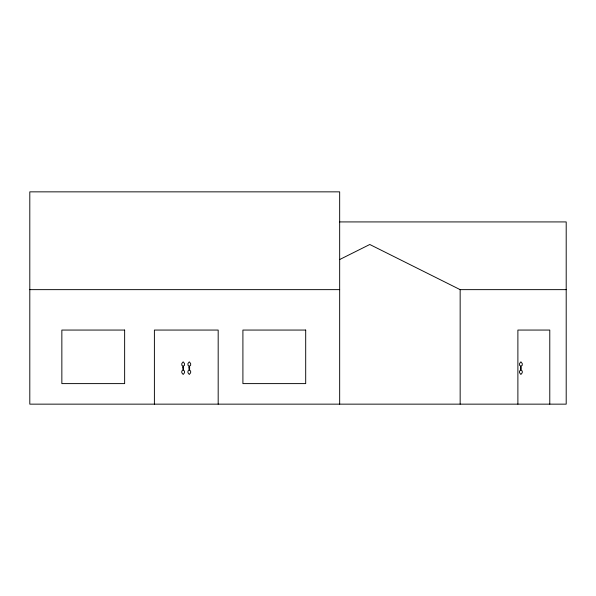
<?xml version="1.0" encoding="UTF-8"?>
<svg xmlns="http://www.w3.org/2000/svg" width="596" height="596" viewBox="0 0 596 596"><rect width="100%" height="100%" fill="white"/><g stroke="black" fill="none" stroke-linecap="round" stroke-linejoin="round"><path stroke-width="0.89" d="M339.668 259.543L369.788 244.494L460.157 289.641L566.2 289.641M339.668 221.921L566.2 221.921L566.2 404.148L29.8 404.148L29.8 191.852L339.668 191.852L339.668 404.148M29.8 289.641L339.668 289.641M549.78 404.148L549.78 330.057L517.887 330.057L517.887 404.148M460.157 289.641L460.157 404.148M218.181 404.148L218.181 330.057L154.394 330.057L154.394 404.148M182.845 367.069L182.845 370.302L181.802 371.032L181.802 372.746L183.158 374.467L184.507 372.746L184.507 371.032L183.471 370.302L183.471 365.996L184.507 365.274L184.507 363.553L183.158 361.832L181.802 363.553L181.802 365.274L182.845 365.996L182.845 367.069M188.992 367.069L188.992 370.302L187.956 371.032L187.956 372.746L189.304 374.467L190.653 372.746L190.653 371.032L189.617 370.302L189.617 365.996L190.653 365.274L190.653 363.553L189.304 361.832L187.956 363.553L187.956 365.274L188.992 365.996L188.992 367.069M520.584 367.069L520.584 370.302L519.548 371.032L519.548 372.746L520.904 374.467L522.252 372.746L522.252 371.032L521.217 370.302L521.217 365.996L522.252 365.274L522.252 363.553L520.904 361.832L519.548 363.553L519.548 365.274L520.584 365.996L520.584 367.069M124.639 330.057L61.85 330.057L61.85 383.608L124.639 383.608L124.639 330.057M305.696 330.057L242.907 330.057L242.907 383.608L305.696 383.608L305.696 330.057"/></g></svg>
